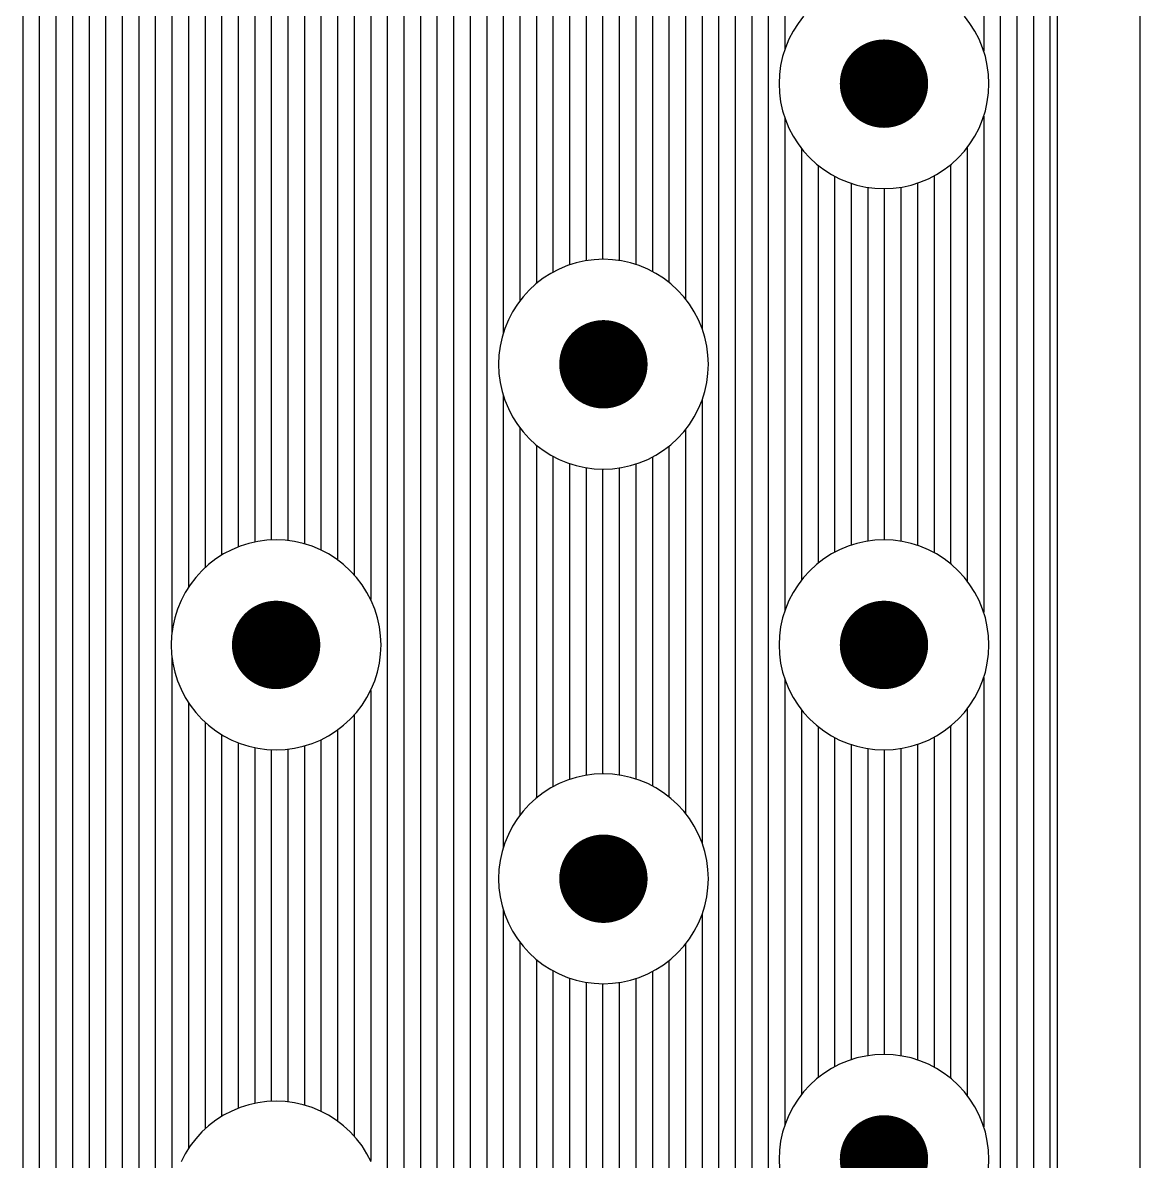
# Model space of a CAD drawing. Extents: x 295 to 953, y 10 to 290.
# Drawn here: x 788.94 to 834.02, y 117.69 to 163.6 of the extents above; entities that cross this region are included whole.
import ezdxf

# ---------------------------------------------------------------- set-up
doc = ezdxf.new("R2010")
doc.units = 0
doc.header["$LTSCALE"] = 5
doc.header["$MEASUREMENT"] = 0
doc.layers.get('0').update_dxf_attribs({"linetype": 'CONTINUOUS', "lineweight": 25})
doc.layers.add('ART003_PHO', color=3, linetype='CONTINUOUS')

msp = doc.modelspace()

# ---------------------------------------------------------------- linework, layer by layer
at = {"const_width": 1.782}
for points in [[(823.68, 162.034, 1), (823.68, 160.252, 1)], [(812.364, 150.718, 1), (812.364, 148.936, 1)], [(799.163, 139.402, 1), (799.163, 137.62, 1)], [(823.68, 139.402, 1), (823.68, 137.62, 1)], [(812.364, 129.973, 1), (812.364, 128.191, 1)], [(823.68, 118.657, 1), (823.68, 116.875, 1)]]:
    msp.add_lwpolyline(points, format="xyb", close=True, dxfattribs=at)
at = {"layer": 'ART003_PHO', "color": 7}
for p, q in [((796.295, 254.95), (796.295, 141.624)), ((796.963, 254.95), (796.963, 142.127)), ((797.631, 254.95), (797.631, 142.457)), ((798.299, 254.95), (798.299, 142.655)), ((798.968, 254.95), (798.968, 142.739)), ((799.636, 254.95), (799.636, 142.717)), ((800.304, 254.95), (800.304, 142.587)), ((800.972, 254.95), (800.972, 142.337)), ((801.641, 254.95), (801.641, 141.942)), ((802.309, 254.95), (802.309, 141.342)), ((802.977, 254.95), (802.977, 140.345)), ((803.645, 254.95), (803.645, 83.433)), ((804.314, 254.95), (804.314, 83.433)), ((804.982, 254.95), (804.982, 83.433)), ((805.65, 254.95), (805.65, 83.433)), ((806.318, 254.95), (806.318, 83.433)), ((806.987, 254.95), (806.987, 83.433)), ((807.655, 254.95), (807.655, 83.433)), ((817.01, 254.95), (817.01, 83.433)), ((817.679, 254.95), (817.679, 83.433)), ((818.347, 254.95), (818.347, 83.433)), ((819.015, 254.95), (819.015, 83.433)), ((828.371, 252.245), (828.371, 86.138)), ((829.039, 251.437), (829.039, 86.946)), ((829.707, 250.359), (829.707, 88.024)), ((830.375, 248.651), (830.375, 89.732)), ((808.323, 246.639), (808.323, 151.084)), ((816.342, 246.451), (816.342, 151.272)), ((830.674, 91.971), (830.674, 246.411)), ((834.016, 91.971), (834.016, 246.411)), ((808.991, 245.34), (808.991, 152.383)), ((815.674, 245.258), (815.674, 152.465)), ((809.66, 244.641), (809.66, 153.082)), ((815.006, 244.59), (815.006, 153.134)), ((810.328, 244.186), (810.328, 153.537)), ((810.996, 243.891), (810.996, 153.832)), ((813.669, 243.87), (813.669, 153.853)), ((814.337, 244.152), (814.337, 153.571)), ((811.664, 243.722), (811.664, 154.001)), ((812.333, 243.664), (812.333, 154.059)), ((813.001, 243.712), (813.001, 154.011)), ((819.683, 182.382), (819.683, 162.535)), ((827.702, 182.458), (827.702, 162.459)), ((795.626, 178.641), (795.626, 140.837)), ((794.958, 177.402), (794.958, 138.995)), ((788.944, 176.723), (788.944, 83.433)), ((794.29, 176.719), (794.29, 96.247)), ((789.612, 176.276), (789.612, 83.433)), ((790.28, 175.987), (790.28, 83.433)), ((792.953, 175.986), (792.953, 83.433)), ((793.622, 176.274), (793.622, 95.382)), ((790.949, 175.823), (790.949, 83.433)), ((791.617, 175.77), (791.617, 83.433)), ((792.285, 175.823), (792.285, 83.433)), ((820.213, 163.57), (820.015, 163.259)), ((820.213, 163.57), (820.015, 163.259)), ((820.438, 163.863), (820.213, 163.57)), ((820.438, 163.863), (820.213, 163.57)), ((827.147, 163.57), (826.922, 163.863)), ((827.147, 163.57), (826.922, 163.863)), ((827.345, 163.259), (827.147, 163.57)), ((827.345, 163.259), (827.147, 163.57)), ((820.015, 163.259), (819.844, 162.931)), ((820.015, 163.259), (819.844, 162.931)), ((827.516, 162.931), (827.345, 163.259)), ((827.516, 162.931), (827.345, 163.259)), ((819.703, 162.59), (819.592, 162.238)), ((819.703, 162.59), (819.592, 162.238)), ((819.844, 162.931), (819.703, 162.59)), ((819.844, 162.931), (819.703, 162.59)), ((827.657, 162.59), (827.516, 162.931)), ((827.657, 162.59), (827.516, 162.931)), ((827.768, 162.238), (827.657, 162.59)), ((827.768, 162.238), (827.657, 162.59)), ((819.592, 162.238), (819.512, 161.878)), ((819.592, 162.238), (819.512, 161.878)), ((827.848, 161.878), (827.768, 162.238)), ((827.848, 161.878), (827.768, 162.238)), ((819.512, 161.878), (819.464, 161.512)), ((819.512, 161.878), (819.464, 161.512)), ((827.896, 161.512), (827.848, 161.878)), ((827.896, 161.512), (827.848, 161.878)), ((819.464, 161.512), (819.448, 161.143)), ((819.464, 161.512), (819.448, 161.143)), ((819.448, 161.143), (819.464, 160.774)), ((819.448, 161.143), (819.464, 160.774)), ((827.912, 161.143), (827.896, 161.512)), ((827.912, 161.143), (827.896, 161.512)), ((827.896, 160.774), (827.912, 161.143)), ((827.896, 160.774), (827.912, 161.143)), ((819.464, 160.774), (819.512, 160.408)), ((819.464, 160.774), (819.512, 160.408)), ((827.848, 160.408), (827.896, 160.774)), ((827.848, 160.408), (827.896, 160.774)), ((819.512, 160.408), (819.592, 160.047)), ((819.512, 160.408), (819.592, 160.047)), ((827.768, 160.047), (827.848, 160.408)), ((827.768, 160.047), (827.848, 160.408)), ((819.592, 160.047), (819.703, 159.695)), ((819.592, 160.047), (819.703, 159.695)), ((827.657, 159.695), (827.768, 160.047)), ((827.657, 159.695), (827.768, 160.047)), ((827.702, 159.826), (827.702, 139.828)), ((819.683, 159.75), (819.683, 139.904)), ((819.703, 159.695), (819.844, 159.354)), ((819.703, 159.695), (819.844, 159.354)), ((819.844, 159.354), (820.015, 159.027)), ((819.844, 159.354), (820.015, 159.027)), ((827.345, 159.027), (827.516, 159.354)), ((827.345, 159.027), (827.516, 159.354)), ((827.516, 159.354), (827.657, 159.695)), ((827.516, 159.354), (827.657, 159.695)), ((820.015, 159.027), (820.213, 158.715)), ((820.015, 159.027), (820.213, 158.715)), ((827.147, 158.715), (827.345, 159.027)), ((827.147, 158.715), (827.345, 159.027)), ((820.213, 158.715), (820.438, 158.422)), ((820.213, 158.715), (820.438, 158.422)), ((820.352, 158.529), (820.352, 141.126)), ((820.438, 158.422), (820.687, 158.15)), ((820.438, 158.422), (820.687, 158.15)), ((826.673, 158.15), (826.922, 158.422)), ((826.673, 158.15), (826.922, 158.422)), ((826.922, 158.422), (827.147, 158.715)), ((826.922, 158.422), (827.147, 158.715)), ((827.034, 158.562), (827.034, 141.092)), ((820.687, 158.15), (820.96, 157.901)), ((820.687, 158.15), (820.96, 157.901)), ((826.401, 157.901), (826.673, 158.15)), ((826.401, 157.901), (826.673, 158.15)), ((820.96, 157.901), (821.253, 157.676)), ((820.96, 157.901), (821.253, 157.676)), ((821.02, 157.851), (821.02, 141.803)), ((821.253, 157.676), (821.564, 157.477)), ((821.253, 157.676), (821.564, 157.477)), ((821.564, 157.477), (821.891, 157.307)), ((821.564, 157.477), (821.891, 157.307)), ((825.469, 157.307), (825.796, 157.477)), ((825.469, 157.307), (825.796, 157.477)), ((825.796, 157.477), (826.108, 157.676)), ((825.796, 157.477), (826.108, 157.676)), ((826.108, 157.676), (826.401, 157.901)), ((826.108, 157.676), (826.401, 157.901)), ((826.366, 157.872), (826.366, 141.782)), ((821.688, 157.409), (821.688, 142.246)), ((821.891, 157.307), (822.233, 157.166)), ((821.891, 157.307), (822.233, 157.166)), ((822.233, 157.166), (822.585, 157.055)), ((822.233, 157.166), (822.585, 157.055)), ((822.356, 157.123), (822.356, 142.531)), ((822.585, 157.055), (822.945, 156.975)), ((822.585, 157.055), (822.945, 156.975)), ((824.415, 156.975), (824.775, 157.055)), ((824.415, 156.975), (824.775, 157.055)), ((824.775, 157.055), (825.128, 157.166)), ((824.775, 157.055), (825.128, 157.166)), ((825.029, 157.131), (825.029, 142.523)), ((825.128, 157.166), (825.469, 157.307)), ((825.128, 157.166), (825.469, 157.307)), ((825.698, 157.422), (825.698, 142.232)), ((822.945, 156.975), (823.311, 156.927)), ((822.945, 156.975), (823.311, 156.927)), ((823.025, 156.962), (823.025, 142.693)), ((823.311, 156.927), (823.68, 156.91)), ((823.311, 156.927), (823.68, 156.91)), ((823.68, 156.91), (824.049, 156.927)), ((823.68, 156.91), (824.049, 156.927)), ((823.693, 156.91), (823.693, 142.744)), ((824.049, 156.927), (824.415, 156.975)), ((824.049, 156.927), (824.415, 156.975)), ((824.361, 156.966), (824.361, 142.688)), ((810.917, 153.804), (810.576, 153.663)), ((810.917, 153.804), (810.576, 153.663)), ((811.269, 153.915), (810.917, 153.804)), ((811.269, 153.915), (810.917, 153.804)), ((811.629, 153.995), (811.269, 153.915)), ((811.629, 153.995), (811.269, 153.915)), ((811.995, 154.043), (811.629, 153.995)), ((811.995, 154.043), (811.629, 153.995)), ((812.364, 154.059), (811.995, 154.043)), ((812.364, 154.059), (811.995, 154.043)), ((812.733, 154.043), (812.364, 154.059)), ((812.733, 154.043), (812.364, 154.059)), ((813.099, 153.995), (812.733, 154.043)), ((813.099, 153.995), (812.733, 154.043)), ((813.46, 153.915), (813.099, 153.995)), ((813.46, 153.915), (813.099, 153.995)), ((813.812, 153.804), (813.46, 153.915)), ((813.812, 153.804), (813.46, 153.915)), ((814.153, 153.663), (813.812, 153.804)), ((814.153, 153.663), (813.812, 153.804)), ((810.248, 153.492), (809.937, 153.294)), ((810.248, 153.492), (809.937, 153.294)), ((810.576, 153.663), (810.248, 153.492)), ((810.576, 153.663), (810.248, 153.492)), ((814.481, 153.492), (814.153, 153.663)), ((814.481, 153.492), (814.153, 153.663)), ((814.792, 153.294), (814.481, 153.492)), ((814.792, 153.294), (814.481, 153.492)), ((809.644, 153.069), (809.372, 152.82)), ((809.644, 153.069), (809.372, 152.82)), ((809.937, 153.294), (809.644, 153.069)), ((809.937, 153.294), (809.644, 153.069)), ((815.085, 153.069), (814.792, 153.294)), ((815.085, 153.069), (814.792, 153.294)), ((815.357, 152.82), (815.085, 153.069)), ((815.357, 152.82), (815.085, 153.069)), ((809.122, 152.548), (808.897, 152.255)), ((809.122, 152.548), (808.897, 152.255)), ((809.372, 152.82), (809.122, 152.548)), ((809.372, 152.82), (809.122, 152.548)), ((815.606, 152.548), (815.357, 152.82)), ((815.606, 152.548), (815.357, 152.82)), ((815.831, 152.255), (815.606, 152.548)), ((815.831, 152.255), (815.606, 152.548)), ((808.897, 152.255), (808.699, 151.943)), ((808.897, 152.255), (808.699, 151.943)), ((816.03, 151.943), (815.831, 152.255)), ((816.03, 151.943), (815.831, 152.255)), ((808.529, 151.616), (808.387, 151.275)), ((808.529, 151.616), (808.387, 151.275)), ((808.699, 151.943), (808.529, 151.616)), ((808.699, 151.943), (808.529, 151.616)), ((816.2, 151.616), (816.03, 151.943)), ((816.2, 151.616), (816.03, 151.943)), ((816.341, 151.275), (816.2, 151.616)), ((816.341, 151.275), (816.2, 151.616)), ((808.387, 151.275), (808.276, 150.922)), ((808.387, 151.275), (808.276, 150.922)), ((816.452, 150.922), (816.341, 151.275)), ((816.452, 150.922), (816.341, 151.275)), ((808.276, 150.922), (808.196, 150.562)), ((808.276, 150.922), (808.196, 150.562)), ((816.532, 150.562), (816.452, 150.922)), ((816.532, 150.562), (816.452, 150.922)), ((808.148, 150.196), (808.132, 149.827)), ((808.148, 150.196), (808.132, 149.827)), ((808.196, 150.562), (808.148, 150.196)), ((808.196, 150.562), (808.148, 150.196)), ((816.581, 150.196), (816.532, 150.562)), ((816.581, 150.196), (816.532, 150.562)), ((816.597, 149.827), (816.581, 150.196)), ((816.597, 149.827), (816.581, 150.196)), ((808.132, 149.827), (808.148, 149.458)), ((808.132, 149.827), (808.148, 149.458)), ((816.581, 149.458), (816.597, 149.827)), ((816.581, 149.458), (816.597, 149.827)), ((808.148, 149.458), (808.196, 149.092)), ((808.148, 149.458), (808.196, 149.092)), ((816.532, 149.092), (816.581, 149.458)), ((816.532, 149.092), (816.581, 149.458)), ((808.196, 149.092), (808.276, 148.732)), ((808.196, 149.092), (808.276, 148.732)), ((816.452, 148.732), (816.532, 149.092)), ((816.452, 148.732), (816.532, 149.092)), ((808.276, 148.732), (808.387, 148.38)), ((808.276, 148.732), (808.387, 148.38)), ((808.323, 148.57), (808.323, 130.339)), ((808.387, 148.38), (808.529, 148.038)), ((808.387, 148.38), (808.529, 148.038)), ((816.2, 148.038), (816.341, 148.38)), ((816.2, 148.038), (816.341, 148.38)), ((816.341, 148.38), (816.452, 148.732)), ((816.341, 148.38), (816.452, 148.732)), ((816.342, 148.382), (816.342, 130.527)), ((808.529, 148.038), (808.699, 147.711)), ((808.529, 148.038), (808.699, 147.711)), ((816.03, 147.711), (816.2, 148.038)), ((816.03, 147.711), (816.2, 148.038)), ((808.699, 147.711), (808.897, 147.399)), ((808.699, 147.711), (808.897, 147.399)), ((808.897, 147.399), (809.122, 147.107)), ((808.897, 147.399), (809.122, 147.107)), ((815.606, 147.107), (815.831, 147.399)), ((815.606, 147.107), (815.831, 147.399)), ((815.831, 147.399), (816.03, 147.711)), ((815.831, 147.399), (816.03, 147.711)), ((808.991, 147.271), (808.991, 131.638)), ((809.122, 147.107), (809.372, 146.834)), ((809.122, 147.107), (809.372, 146.834)), ((815.357, 146.834), (815.606, 147.107)), ((815.357, 146.834), (815.606, 147.107)), ((815.674, 147.189), (815.674, 131.72)), ((809.372, 146.834), (809.644, 146.585)), ((809.372, 146.834), (809.644, 146.585)), ((809.644, 146.585), (809.937, 146.36)), ((809.644, 146.585), (809.937, 146.36)), ((809.66, 146.572), (809.66, 132.337)), ((814.792, 146.36), (815.085, 146.585)), ((814.792, 146.36), (815.085, 146.585)), ((815.006, 146.52), (815.006, 132.389)), ((815.085, 146.585), (815.357, 146.834)), ((815.085, 146.585), (815.357, 146.834)), ((809.937, 146.36), (810.248, 146.162)), ((809.937, 146.36), (810.248, 146.162)), ((810.248, 146.162), (810.576, 145.991)), ((810.248, 146.162), (810.576, 145.991)), ((810.328, 146.117), (810.328, 132.792)), ((810.576, 145.991), (810.917, 145.85)), ((810.576, 145.991), (810.917, 145.85)), ((813.812, 145.85), (814.153, 145.991)), ((813.812, 145.85), (814.153, 145.991)), ((814.153, 145.991), (814.481, 146.162)), ((814.153, 145.991), (814.481, 146.162)), ((814.337, 146.083), (814.337, 132.826)), ((814.481, 146.162), (814.792, 146.36)), ((814.481, 146.162), (814.792, 146.36)), ((810.917, 145.85), (811.269, 145.739)), ((810.917, 145.85), (811.269, 145.739)), ((810.996, 145.822), (810.996, 133.087)), ((811.269, 145.739), (811.629, 145.659)), ((811.269, 145.739), (811.629, 145.659)), ((811.629, 145.659), (811.995, 145.611)), ((811.629, 145.659), (811.995, 145.611)), ((811.664, 145.653), (811.664, 133.256)), ((811.995, 145.611), (812.364, 145.595)), ((811.995, 145.611), (812.364, 145.595)), ((812.333, 145.595), (812.333, 133.314)), ((812.364, 145.595), (812.733, 145.611)), ((812.364, 145.595), (812.733, 145.611)), ((812.733, 145.611), (813.099, 145.659)), ((812.733, 145.611), (813.099, 145.659)), ((813.001, 145.643), (813.001, 133.266)), ((813.099, 145.659), (813.46, 145.739)), ((813.099, 145.659), (813.46, 145.739)), ((813.46, 145.739), (813.812, 145.85)), ((813.46, 145.739), (813.812, 145.85)), ((813.669, 145.801), (813.669, 133.108)), ((797.374, 142.347), (797.047, 142.177)), ((797.374, 142.347), (797.047, 142.177)), ((797.715, 142.488), (797.374, 142.347)), ((797.715, 142.488), (797.374, 142.347)), ((798.067, 142.599), (797.715, 142.488)), ((798.067, 142.599), (797.715, 142.488)), ((798.428, 142.679), (798.067, 142.599)), ((798.428, 142.679), (798.067, 142.599)), ((798.794, 142.728), (798.428, 142.679)), ((798.794, 142.728), (798.428, 142.679)), ((799.163, 142.744), (798.794, 142.728)), ((799.163, 142.744), (798.794, 142.728)), ((799.532, 142.728), (799.163, 142.744)), ((799.532, 142.728), (799.163, 142.744)), ((799.898, 142.679), (799.532, 142.728)), ((799.898, 142.679), (799.532, 142.728)), ((800.258, 142.599), (799.898, 142.679)), ((800.258, 142.599), (799.898, 142.679)), ((800.61, 142.488), (800.258, 142.599)), ((800.61, 142.488), (800.258, 142.599)), ((800.951, 142.347), (800.61, 142.488)), ((800.951, 142.347), (800.61, 142.488)), ((801.279, 142.177), (800.951, 142.347)), ((801.279, 142.177), (800.951, 142.347)), ((821.891, 142.347), (821.564, 142.177)), ((821.891, 142.347), (821.564, 142.177)), ((822.233, 142.488), (821.891, 142.347)), ((822.233, 142.488), (821.891, 142.347)), ((822.585, 142.599), (822.233, 142.488)), ((822.585, 142.599), (822.233, 142.488)), ((822.945, 142.679), (822.585, 142.599)), ((822.945, 142.679), (822.585, 142.599)), ((823.311, 142.728), (822.945, 142.679)), ((823.311, 142.728), (822.945, 142.679)), ((823.68, 142.744), (823.311, 142.728)), ((823.68, 142.744), (823.311, 142.728)), ((824.049, 142.728), (823.68, 142.744)), ((824.049, 142.728), (823.68, 142.744)), ((824.415, 142.679), (824.049, 142.728)), ((824.415, 142.679), (824.049, 142.728)), ((824.775, 142.599), (824.415, 142.679)), ((824.775, 142.599), (824.415, 142.679)), ((825.128, 142.488), (824.775, 142.599)), ((825.128, 142.488), (824.775, 142.599)), ((825.469, 142.347), (825.128, 142.488)), ((825.469, 142.347), (825.128, 142.488)), ((825.796, 142.177), (825.469, 142.347)), ((825.796, 142.177), (825.469, 142.347)), ((796.735, 141.978), (796.442, 141.753)), ((796.735, 141.978), (796.442, 141.753)), ((797.047, 142.177), (796.735, 141.978)), ((797.047, 142.177), (796.735, 141.978)), ((801.59, 141.978), (801.279, 142.177)), ((801.59, 141.978), (801.279, 142.177)), ((801.883, 141.753), (801.59, 141.978)), ((801.883, 141.753), (801.59, 141.978)), ((821.253, 141.978), (820.96, 141.753)), ((821.253, 141.978), (820.96, 141.753)), ((821.564, 142.177), (821.253, 141.978)), ((821.564, 142.177), (821.253, 141.978)), ((826.108, 141.978), (825.796, 142.177)), ((826.108, 141.978), (825.796, 142.177)), ((826.401, 141.753), (826.108, 141.978)), ((826.401, 141.753), (826.108, 141.978)), ((796.17, 141.504), (795.921, 141.232)), ((796.17, 141.504), (795.921, 141.232)), ((796.442, 141.753), (796.17, 141.504)), ((796.442, 141.753), (796.17, 141.504)), ((802.155, 141.504), (801.883, 141.753)), ((802.155, 141.504), (801.883, 141.753)), ((802.405, 141.232), (802.155, 141.504)), ((802.405, 141.232), (802.155, 141.504)), ((820.687, 141.504), (820.438, 141.232)), ((820.687, 141.504), (820.438, 141.232)), ((820.96, 141.753), (820.687, 141.504)), ((820.96, 141.753), (820.687, 141.504)), ((826.673, 141.504), (826.401, 141.753)), ((826.673, 141.504), (826.401, 141.753)), ((826.922, 141.232), (826.673, 141.504)), ((826.922, 141.232), (826.673, 141.504)), ((795.696, 140.939), (795.497, 140.627)), ((795.696, 140.939), (795.497, 140.627)), ((795.921, 141.232), (795.696, 140.939)), ((795.921, 141.232), (795.696, 140.939)), ((802.63, 140.939), (802.405, 141.232)), ((802.63, 140.939), (802.405, 141.232)), ((802.828, 140.627), (802.63, 140.939)), ((802.828, 140.627), (802.63, 140.939)), ((820.213, 140.939), (820.015, 140.627)), ((820.213, 140.939), (820.015, 140.627)), ((820.438, 141.232), (820.213, 140.939)), ((820.438, 141.232), (820.213, 140.939)), ((827.147, 140.939), (826.922, 141.232)), ((827.147, 140.939), (826.922, 141.232)), ((827.345, 140.627), (827.147, 140.939)), ((827.345, 140.627), (827.147, 140.939)), ((795.497, 140.627), (795.327, 140.3)), ((795.497, 140.627), (795.327, 140.3)), ((802.998, 140.3), (802.828, 140.627)), ((802.998, 140.3), (802.828, 140.627)), ((820.015, 140.627), (819.844, 140.3)), ((820.015, 140.627), (819.844, 140.3)), ((827.516, 140.3), (827.345, 140.627)), ((827.516, 140.3), (827.345, 140.627)), ((795.327, 140.3), (795.186, 139.959)), ((795.327, 140.3), (795.186, 139.959)), ((803.14, 139.959), (802.998, 140.3)), ((803.14, 139.959), (802.998, 140.3)), ((819.844, 140.3), (819.703, 139.959)), ((819.844, 140.3), (819.703, 139.959)), ((827.657, 139.959), (827.516, 140.3)), ((827.657, 139.959), (827.516, 140.3)), ((795.075, 139.607), (794.995, 139.246)), ((795.075, 139.607), (794.995, 139.246)), ((795.186, 139.959), (795.075, 139.607)), ((795.186, 139.959), (795.075, 139.607)), ((803.251, 139.607), (803.14, 139.959)), ((803.251, 139.607), (803.14, 139.959)), ((803.331, 139.246), (803.251, 139.607)), ((803.331, 139.246), (803.251, 139.607)), ((819.592, 139.607), (819.512, 139.246)), ((819.592, 139.607), (819.512, 139.246)), ((819.703, 139.959), (819.592, 139.607)), ((819.703, 139.959), (819.592, 139.607)), ((827.768, 139.607), (827.657, 139.959)), ((827.768, 139.607), (827.657, 139.959)), ((827.848, 139.246), (827.768, 139.607)), ((827.848, 139.246), (827.768, 139.607)), ((794.995, 139.246), (794.947, 138.88)), ((794.995, 139.246), (794.947, 138.88)), ((803.379, 138.88), (803.331, 139.246)), ((803.379, 138.88), (803.331, 139.246)), ((819.512, 139.246), (819.464, 138.88)), ((819.512, 139.246), (819.464, 138.88)), ((827.896, 138.88), (827.848, 139.246)), ((827.896, 138.88), (827.848, 139.246)), ((794.947, 138.88), (794.93, 138.511)), ((794.947, 138.88), (794.93, 138.511)), ((803.395, 138.511), (803.379, 138.88)), ((803.395, 138.511), (803.379, 138.88)), ((819.464, 138.88), (819.448, 138.511)), ((819.464, 138.88), (819.448, 138.511)), ((827.912, 138.511), (827.896, 138.88)), ((827.912, 138.511), (827.896, 138.88)), ((794.93, 138.511), (794.947, 138.142)), ((794.93, 138.511), (794.947, 138.142)), ((803.379, 138.142), (803.395, 138.511)), ((803.379, 138.142), (803.395, 138.511)), ((819.448, 138.511), (819.464, 138.142)), ((819.448, 138.511), (819.464, 138.142)), ((827.896, 138.142), (827.912, 138.511)), ((827.896, 138.142), (827.912, 138.511)), ((794.947, 138.142), (794.995, 137.776)), ((794.947, 138.142), (794.995, 137.776)), ((794.958, 138.027), (794.958, 116.364)), ((794.995, 137.776), (795.075, 137.416)), ((794.995, 137.776), (795.075, 137.416)), ((803.251, 137.416), (803.331, 137.776)), ((803.251, 137.416), (803.331, 137.776)), ((803.331, 137.776), (803.379, 138.142)), ((803.331, 137.776), (803.379, 138.142)), ((819.464, 138.142), (819.512, 137.776)), ((819.464, 138.142), (819.512, 137.776)), ((819.512, 137.776), (819.592, 137.416)), ((819.512, 137.776), (819.592, 137.416)), ((827.768, 137.416), (827.848, 137.776)), ((827.768, 137.416), (827.848, 137.776)), ((827.848, 137.776), (827.896, 138.142)), ((827.848, 137.776), (827.896, 138.142)), ((795.075, 137.416), (795.186, 137.064)), ((795.075, 137.416), (795.186, 137.064)), ((803.14, 137.064), (803.251, 137.416)), ((803.14, 137.064), (803.251, 137.416)), ((819.592, 137.416), (819.703, 137.064)), ((819.592, 137.416), (819.703, 137.064)), ((827.657, 137.064), (827.768, 137.416)), ((827.657, 137.064), (827.768, 137.416)), ((795.186, 137.064), (795.327, 136.723)), ((795.186, 137.064), (795.327, 136.723)), ((802.998, 136.723), (803.14, 137.064)), ((802.998, 136.723), (803.14, 137.064)), ((819.683, 137.119), (819.683, 119.158)), ((819.703, 137.064), (819.844, 136.723)), ((819.703, 137.064), (819.844, 136.723)), ((827.516, 136.723), (827.657, 137.064)), ((827.516, 136.723), (827.657, 137.064)), ((827.702, 137.195), (827.702, 119.082)), ((795.327, 136.723), (795.497, 136.395)), ((795.327, 136.723), (795.497, 136.395)), ((795.497, 136.395), (795.696, 136.084)), ((795.497, 136.395), (795.696, 136.084)), ((802.63, 136.084), (802.828, 136.395)), ((802.63, 136.084), (802.828, 136.395)), ((802.828, 136.395), (802.998, 136.723)), ((802.828, 136.395), (802.998, 136.723)), ((802.977, 136.678), (802.977, 117.714)), ((819.844, 136.723), (820.015, 136.395)), ((819.844, 136.723), (820.015, 136.395)), ((820.015, 136.395), (820.213, 136.084)), ((820.015, 136.395), (820.213, 136.084)), ((827.147, 136.084), (827.345, 136.395)), ((827.147, 136.084), (827.345, 136.395)), ((827.345, 136.395), (827.516, 136.723)), ((827.345, 136.395), (827.516, 136.723)), ((795.626, 136.186), (795.626, 118.205)), ((795.696, 136.084), (795.921, 135.791)), ((795.696, 136.084), (795.921, 135.791)), ((802.405, 135.791), (802.63, 136.084)), ((802.405, 135.791), (802.63, 136.084)), ((820.213, 136.084), (820.438, 135.791)), ((820.213, 136.084), (820.438, 135.791)), ((820.352, 135.897), (820.352, 120.38)), ((826.922, 135.791), (827.147, 136.084)), ((826.922, 135.791), (827.147, 136.084)), ((827.034, 135.93), (827.034, 120.347)), ((795.921, 135.791), (796.17, 135.519)), ((795.921, 135.791), (796.17, 135.519)), ((796.17, 135.519), (796.442, 135.269)), ((796.17, 135.519), (796.442, 135.269)), ((801.883, 135.269), (802.155, 135.519)), ((801.883, 135.269), (802.155, 135.519)), ((802.155, 135.519), (802.405, 135.791)), ((802.155, 135.519), (802.405, 135.791)), ((802.309, 135.681), (802.309, 118.711)), ((820.438, 135.791), (820.687, 135.519)), ((820.438, 135.791), (820.687, 135.519)), ((820.687, 135.519), (820.96, 135.269)), ((820.687, 135.519), (820.96, 135.269)), ((826.401, 135.269), (826.673, 135.519)), ((826.401, 135.269), (826.673, 135.519)), ((826.673, 135.519), (826.922, 135.791)), ((826.673, 135.519), (826.922, 135.791)), ((796.295, 135.399), (796.295, 118.992)), ((796.442, 135.269), (796.735, 135.044)), ((796.442, 135.269), (796.735, 135.044)), ((796.735, 135.044), (797.047, 134.846)), ((796.735, 135.044), (797.047, 134.846)), ((801.279, 134.846), (801.59, 135.044)), ((801.279, 134.846), (801.59, 135.044)), ((801.59, 135.044), (801.883, 135.269)), ((801.59, 135.044), (801.883, 135.269)), ((801.641, 135.08), (801.641, 119.311)), ((820.96, 135.269), (821.253, 135.044)), ((820.96, 135.269), (821.253, 135.044)), ((821.02, 135.22), (821.02, 121.058)), ((821.253, 135.044), (821.564, 134.846)), ((821.253, 135.044), (821.564, 134.846)), ((825.796, 134.846), (826.108, 135.044)), ((825.796, 134.846), (826.108, 135.044)), ((826.108, 135.044), (826.401, 135.269)), ((826.108, 135.044), (826.401, 135.269)), ((826.366, 135.241), (826.366, 121.037)), ((796.963, 134.896), (796.963, 119.496)), ((797.047, 134.846), (797.374, 134.676)), ((797.047, 134.846), (797.374, 134.676)), ((797.374, 134.676), (797.715, 134.534)), ((797.374, 134.676), (797.715, 134.534)), ((797.631, 134.566), (797.631, 119.825)), ((797.715, 134.534), (798.067, 134.423)), ((797.715, 134.534), (798.067, 134.423)), ((800.258, 134.423), (800.61, 134.534)), ((800.258, 134.423), (800.61, 134.534)), ((800.61, 134.534), (800.951, 134.676)), ((800.61, 134.534), (800.951, 134.676)), ((800.951, 134.676), (801.279, 134.846)), ((800.951, 134.676), (801.279, 134.846)), ((800.972, 134.686), (800.972, 119.706)), ((821.564, 134.846), (821.891, 134.676)), ((821.564, 134.846), (821.891, 134.676)), ((821.688, 134.777), (821.688, 121.5)), ((821.891, 134.676), (822.233, 134.534)), ((821.891, 134.676), (822.233, 134.534)), ((822.233, 134.534), (822.585, 134.423)), ((822.233, 134.534), (822.585, 134.423)), ((824.775, 134.423), (825.128, 134.534)), ((824.775, 134.423), (825.128, 134.534)), ((825.128, 134.534), (825.469, 134.676)), ((825.128, 134.534), (825.469, 134.676)), ((825.469, 134.676), (825.796, 134.846)), ((825.469, 134.676), (825.796, 134.846)), ((825.698, 134.791), (825.698, 121.486)), ((798.067, 134.423), (798.428, 134.343)), ((798.067, 134.423), (798.428, 134.343)), ((798.299, 134.368), (798.299, 120.023)), ((798.428, 134.343), (798.794, 134.295)), ((798.428, 134.343), (798.794, 134.295)), ((798.794, 134.295), (799.163, 134.279)), ((798.794, 134.295), (799.163, 134.279)), ((798.968, 134.284), (798.968, 120.108)), ((799.163, 134.279), (799.532, 134.295)), ((799.163, 134.279), (799.532, 134.295)), ((799.532, 134.295), (799.898, 134.343)), ((799.532, 134.295), (799.898, 134.343)), ((799.636, 134.306), (799.636, 120.086)), ((799.898, 134.343), (800.258, 134.423)), ((799.898, 134.343), (800.258, 134.423)), ((800.304, 134.436), (800.304, 119.955)), ((822.356, 134.491), (822.356, 121.786)), ((822.585, 134.423), (822.945, 134.343)), ((822.585, 134.423), (822.945, 134.343)), ((822.945, 134.343), (823.311, 134.295)), ((822.945, 134.343), (823.311, 134.295)), ((823.025, 134.33), (823.025, 121.947)), ((823.311, 134.295), (823.68, 134.279)), ((823.311, 134.295), (823.68, 134.279)), ((823.68, 134.279), (824.049, 134.295)), ((823.68, 134.279), (824.049, 134.295)), ((823.693, 134.279), (823.693, 121.998)), ((824.049, 134.295), (824.415, 134.343)), ((824.049, 134.295), (824.415, 134.343)), ((824.361, 134.334), (824.361, 121.943)), ((824.415, 134.343), (824.775, 134.423)), ((824.415, 134.343), (824.775, 134.423)), ((825.029, 134.5), (825.029, 121.777)), ((811.269, 133.17), (810.917, 133.059)), ((811.269, 133.17), (810.917, 133.059)), ((811.629, 133.25), (811.269, 133.17)), ((811.629, 133.25), (811.269, 133.17)), ((811.995, 133.298), (811.629, 133.25)), ((811.995, 133.298), (811.629, 133.25)), ((812.364, 133.314), (811.995, 133.298)), ((812.364, 133.314), (811.995, 133.298)), ((812.733, 133.298), (812.364, 133.314)), ((812.733, 133.298), (812.364, 133.314)), ((813.099, 133.25), (812.733, 133.298)), ((813.099, 133.25), (812.733, 133.298)), ((813.46, 133.17), (813.099, 133.25)), ((813.46, 133.17), (813.099, 133.25)), ((813.812, 133.059), (813.46, 133.17)), ((813.812, 133.059), (813.46, 133.17)), ((810.248, 132.747), (809.937, 132.548)), ((810.248, 132.747), (809.937, 132.548)), ((810.576, 132.917), (810.248, 132.747)), ((810.576, 132.917), (810.248, 132.747)), ((810.917, 133.059), (810.576, 132.917)), ((810.917, 133.059), (810.576, 132.917)), ((814.153, 132.917), (813.812, 133.059)), ((814.153, 132.917), (813.812, 133.059)), ((814.481, 132.747), (814.153, 132.917)), ((814.481, 132.747), (814.153, 132.917)), ((814.792, 132.548), (814.481, 132.747)), ((814.792, 132.548), (814.481, 132.747)), ((809.644, 132.324), (809.372, 132.074)), ((809.644, 132.324), (809.372, 132.074)), ((809.937, 132.548), (809.644, 132.324)), ((809.937, 132.548), (809.644, 132.324)), ((815.085, 132.324), (814.792, 132.548)), ((815.085, 132.324), (814.792, 132.548)), ((815.357, 132.074), (815.085, 132.324)), ((815.357, 132.074), (815.085, 132.324)), ((809.122, 131.802), (808.897, 131.509)), ((809.122, 131.802), (808.897, 131.509)), ((809.372, 132.074), (809.122, 131.802)), ((809.372, 132.074), (809.122, 131.802)), ((815.606, 131.802), (815.357, 132.074)), ((815.606, 131.802), (815.357, 132.074)), ((815.831, 131.509), (815.606, 131.802)), ((815.831, 131.509), (815.606, 131.802)), ((808.897, 131.509), (808.699, 131.198)), ((808.897, 131.509), (808.699, 131.198)), ((816.03, 131.198), (815.831, 131.509)), ((816.03, 131.198), (815.831, 131.509)), ((808.529, 130.87), (808.387, 130.529)), ((808.529, 130.87), (808.387, 130.529)), ((808.699, 131.198), (808.529, 130.87)), ((808.699, 131.198), (808.529, 130.87)), ((816.2, 130.87), (816.03, 131.198)), ((816.2, 130.87), (816.03, 131.198)), ((816.341, 130.529), (816.2, 130.87)), ((816.341, 130.529), (816.2, 130.87)), ((808.387, 130.529), (808.276, 130.177)), ((808.387, 130.529), (808.276, 130.177)), ((816.452, 130.177), (816.341, 130.529)), ((816.452, 130.177), (816.341, 130.529)), ((808.276, 130.177), (808.196, 129.817)), ((808.276, 130.177), (808.196, 129.817)), ((816.532, 129.817), (816.452, 130.177)), ((816.532, 129.817), (816.452, 130.177)), ((808.196, 129.817), (808.148, 129.45)), ((808.196, 129.817), (808.148, 129.45)), ((816.581, 129.45), (816.532, 129.817)), ((816.581, 129.45), (816.532, 129.817)), ((808.148, 129.45), (808.132, 129.082)), ((808.148, 129.45), (808.132, 129.082)), ((808.132, 129.082), (808.148, 128.713)), ((808.132, 129.082), (808.148, 128.713)), ((816.597, 129.082), (816.581, 129.45)), ((816.597, 129.082), (816.581, 129.45)), ((816.581, 128.713), (816.597, 129.082)), ((816.581, 128.713), (816.597, 129.082)), ((808.148, 128.713), (808.196, 128.347)), ((808.148, 128.713), (808.196, 128.347)), ((816.532, 128.347), (816.581, 128.713)), ((816.532, 128.347), (816.581, 128.713)), ((808.196, 128.347), (808.276, 127.986)), ((808.196, 128.347), (808.276, 127.986)), ((816.452, 127.986), (816.532, 128.347)), ((816.452, 127.986), (816.532, 128.347)), ((808.276, 127.986), (808.387, 127.634)), ((808.276, 127.986), (808.387, 127.634)), ((808.323, 127.824), (808.323, 105.822)), ((808.387, 127.634), (808.529, 127.293)), ((808.387, 127.634), (808.529, 127.293)), ((816.2, 127.293), (816.341, 127.634)), ((816.2, 127.293), (816.341, 127.634)), ((816.341, 127.634), (816.452, 127.986)), ((816.341, 127.634), (816.452, 127.986)), ((816.342, 127.636), (816.342, 106.01)), ((808.529, 127.293), (808.699, 126.965)), ((808.529, 127.293), (808.699, 126.965)), ((816.03, 126.965), (816.2, 127.293)), ((816.03, 126.965), (816.2, 127.293)), ((808.699, 126.965), (808.897, 126.654)), ((808.699, 126.965), (808.897, 126.654)), ((815.831, 126.654), (816.03, 126.965)), ((815.831, 126.654), (816.03, 126.965)), ((808.897, 126.654), (809.122, 126.361)), ((808.897, 126.654), (809.122, 126.361)), ((808.991, 126.525), (808.991, 107.121)), ((809.122, 126.361), (809.372, 126.089)), ((809.122, 126.361), (809.372, 126.089)), ((815.357, 126.089), (815.606, 126.361)), ((815.357, 126.089), (815.606, 126.361)), ((815.606, 126.361), (815.831, 126.654)), ((815.606, 126.361), (815.831, 126.654)), ((815.674, 126.444), (815.674, 107.202)), ((809.372, 126.089), (809.644, 125.839)), ((809.372, 126.089), (809.644, 125.839)), ((809.644, 125.839), (809.937, 125.615)), ((809.644, 125.839), (809.937, 125.615)), ((809.66, 125.826), (809.66, 107.82)), ((814.792, 125.615), (815.085, 125.839)), ((814.792, 125.615), (815.085, 125.839)), ((815.085, 125.839), (815.357, 126.089)), ((815.085, 125.839), (815.357, 126.089)), ((809.937, 125.615), (810.248, 125.416)), ((809.937, 125.615), (810.248, 125.416)), ((810.248, 125.416), (810.576, 125.246)), ((810.248, 125.416), (810.576, 125.246)), ((810.328, 125.371), (810.328, 108.274)), ((814.153, 125.246), (814.481, 125.416)), ((814.153, 125.246), (814.481, 125.416)), ((814.337, 125.337), (814.337, 108.308)), ((814.481, 125.416), (814.792, 125.615)), ((814.481, 125.416), (814.792, 125.615)), ((815.006, 125.775), (815.006, 107.871)), ((810.576, 125.246), (810.917, 125.105)), ((810.576, 125.246), (810.917, 125.105)), ((810.917, 125.105), (811.269, 124.993)), ((810.917, 125.105), (811.269, 124.993)), ((810.996, 125.077), (810.996, 108.569)), ((811.269, 124.993), (811.629, 124.914)), ((811.269, 124.993), (811.629, 124.914)), ((811.629, 124.914), (811.995, 124.865)), ((811.629, 124.914), (811.995, 124.865)), ((811.664, 124.908), (811.664, 108.738)), ((812.733, 124.865), (813.099, 124.914)), ((812.733, 124.865), (813.099, 124.914)), ((813.001, 124.897), (813.001, 108.748)), ((813.099, 124.914), (813.46, 124.993)), ((813.099, 124.914), (813.46, 124.993)), ((813.46, 124.993), (813.812, 125.105)), ((813.46, 124.993), (813.812, 125.105)), ((813.669, 125.055), (813.669, 108.59)), ((813.812, 125.105), (814.153, 125.246)), ((813.812, 125.105), (814.153, 125.246)), ((811.995, 124.865), (812.364, 124.849)), ((811.995, 124.865), (812.364, 124.849)), ((812.333, 124.849), (812.333, 108.796)), ((812.364, 124.849), (812.733, 124.865)), ((812.364, 124.849), (812.733, 124.865)), ((822.233, 121.743), (821.891, 121.602)), ((822.233, 121.743), (821.891, 121.602)), ((822.585, 121.854), (822.233, 121.743)), ((822.585, 121.854), (822.233, 121.743)), ((822.945, 121.934), (822.585, 121.854)), ((822.945, 121.934), (822.585, 121.854)), ((823.311, 121.982), (822.945, 121.934)), ((823.311, 121.982), (822.945, 121.934)), ((823.68, 121.998), (823.311, 121.982)), ((823.68, 121.998), (823.311, 121.982)), ((824.049, 121.982), (823.68, 121.998)), ((824.049, 121.982), (823.68, 121.998)), ((824.415, 121.934), (824.049, 121.982)), ((824.415, 121.934), (824.049, 121.982)), ((824.775, 121.854), (824.415, 121.934)), ((824.775, 121.854), (824.415, 121.934)), ((825.128, 121.743), (824.775, 121.854)), ((825.128, 121.743), (824.775, 121.854)), ((825.469, 121.602), (825.128, 121.743)), ((825.469, 121.602), (825.128, 121.743)), ((821.253, 121.233), (820.96, 121.008)), ((821.253, 121.233), (820.96, 121.008)), ((821.564, 121.431), (821.253, 121.233)), ((821.564, 121.431), (821.253, 121.233)), ((821.891, 121.602), (821.564, 121.431)), ((821.891, 121.602), (821.564, 121.431)), ((825.796, 121.431), (825.469, 121.602)), ((825.796, 121.431), (825.469, 121.602)), ((826.108, 121.233), (825.796, 121.431)), ((826.108, 121.233), (825.796, 121.431)), ((826.401, 121.008), (826.108, 121.233)), ((826.401, 121.008), (826.108, 121.233)), ((820.687, 120.759), (820.438, 120.486)), ((820.687, 120.759), (820.438, 120.486)), ((820.96, 121.008), (820.687, 120.759)), ((820.96, 121.008), (820.687, 120.759)), ((826.673, 120.759), (826.401, 121.008)), ((826.673, 120.759), (826.401, 121.008)), ((826.922, 120.486), (826.673, 120.759)), ((826.922, 120.486), (826.673, 120.759)), ((820.438, 120.486), (820.213, 120.193)), ((820.438, 120.486), (820.213, 120.193)), ((827.147, 120.193), (826.922, 120.486)), ((827.147, 120.193), (826.922, 120.486)), ((797.715, 119.857), (797.374, 119.716)), ((797.715, 119.857), (797.374, 119.716)), ((798.067, 119.968), (797.715, 119.857)), ((798.067, 119.968), (797.715, 119.857)), ((798.428, 120.048), (798.067, 119.968)), ((798.428, 120.048), (798.067, 119.968)), ((798.794, 120.096), (798.428, 120.048)), ((798.794, 120.096), (798.428, 120.048)), ((799.163, 120.112), (798.794, 120.096)), ((799.163, 120.112), (798.794, 120.096)), ((799.532, 120.096), (799.163, 120.112)), ((799.532, 120.096), (799.163, 120.112)), ((799.898, 120.048), (799.532, 120.096)), ((799.898, 120.048), (799.532, 120.096)), ((800.258, 119.968), (799.898, 120.048)), ((800.258, 119.968), (799.898, 120.048)), ((800.61, 119.857), (800.258, 119.968)), ((800.61, 119.857), (800.258, 119.968)), ((800.951, 119.716), (800.61, 119.857)), ((800.951, 119.716), (800.61, 119.857)), ((820.015, 119.882), (819.844, 119.555)), ((820.015, 119.882), (819.844, 119.555)), ((820.213, 120.193), (820.015, 119.882)), ((820.213, 120.193), (820.015, 119.882)), ((827.345, 119.882), (827.147, 120.193)), ((827.345, 119.882), (827.147, 120.193)), ((827.516, 119.555), (827.345, 119.882)), ((827.516, 119.555), (827.345, 119.882)), ((797.047, 119.545), (796.735, 119.347)), ((797.047, 119.545), (796.735, 119.347)), ((797.374, 119.716), (797.047, 119.545)), ((797.374, 119.716), (797.047, 119.545)), ((801.279, 119.545), (800.951, 119.716)), ((801.279, 119.545), (800.951, 119.716)), ((801.59, 119.347), (801.279, 119.545)), ((801.59, 119.347), (801.279, 119.545)), ((819.844, 119.555), (819.703, 119.213)), ((819.844, 119.555), (819.703, 119.213)), ((827.657, 119.213), (827.516, 119.555)), ((827.657, 119.213), (827.516, 119.555)), ((796.442, 119.122), (796.17, 118.873)), ((796.442, 119.122), (796.17, 118.873)), ((796.735, 119.347), (796.442, 119.122)), ((796.735, 119.347), (796.442, 119.122)), ((801.883, 119.122), (801.59, 119.347)), ((801.883, 119.122), (801.59, 119.347)), ((802.155, 118.873), (801.883, 119.122)), ((802.155, 118.873), (801.883, 119.122)), ((819.703, 119.213), (819.592, 118.861)), ((819.703, 119.213), (819.592, 118.861)), ((827.768, 118.861), (827.657, 119.213)), ((827.768, 118.861), (827.657, 119.213)), ((795.921, 118.6), (795.696, 118.307)), ((795.921, 118.6), (795.696, 118.307)), ((796.17, 118.873), (795.921, 118.6)), ((796.17, 118.873), (795.921, 118.6)), ((802.405, 118.6), (802.155, 118.873)), ((802.405, 118.6), (802.155, 118.873)), ((802.63, 118.307), (802.405, 118.6)), ((802.63, 118.307), (802.405, 118.6)), ((819.512, 118.501), (819.464, 118.135)), ((819.512, 118.501), (819.464, 118.135)), ((819.592, 118.861), (819.512, 118.501)), ((819.592, 118.861), (819.512, 118.501)), ((827.848, 118.501), (827.768, 118.861)), ((827.848, 118.501), (827.768, 118.861)), ((827.896, 118.135), (827.848, 118.501)), ((827.896, 118.135), (827.848, 118.501)), ((795.497, 117.996), (795.327, 117.669)), ((795.497, 117.996), (795.327, 117.669)), ((795.696, 118.307), (795.497, 117.996)), ((795.696, 118.307), (795.497, 117.996)), ((802.828, 117.996), (802.63, 118.307)), ((802.828, 117.996), (802.63, 118.307)), ((802.998, 117.669), (802.828, 117.996)), ((802.998, 117.669), (802.828, 117.996)), ((819.464, 118.135), (819.448, 117.766)), ((819.464, 118.135), (819.448, 117.766)), ((827.912, 117.766), (827.896, 118.135)), ((827.912, 117.766), (827.896, 118.135)), ((819.448, 117.766), (819.464, 117.397)), ((819.448, 117.766), (819.464, 117.397)), ((827.896, 117.397), (827.912, 117.766)), ((827.896, 117.397), (827.912, 117.766))]:
    msp.add_line(p, q, dxfattribs=at)

doc.saveas('drawing.dxf')
